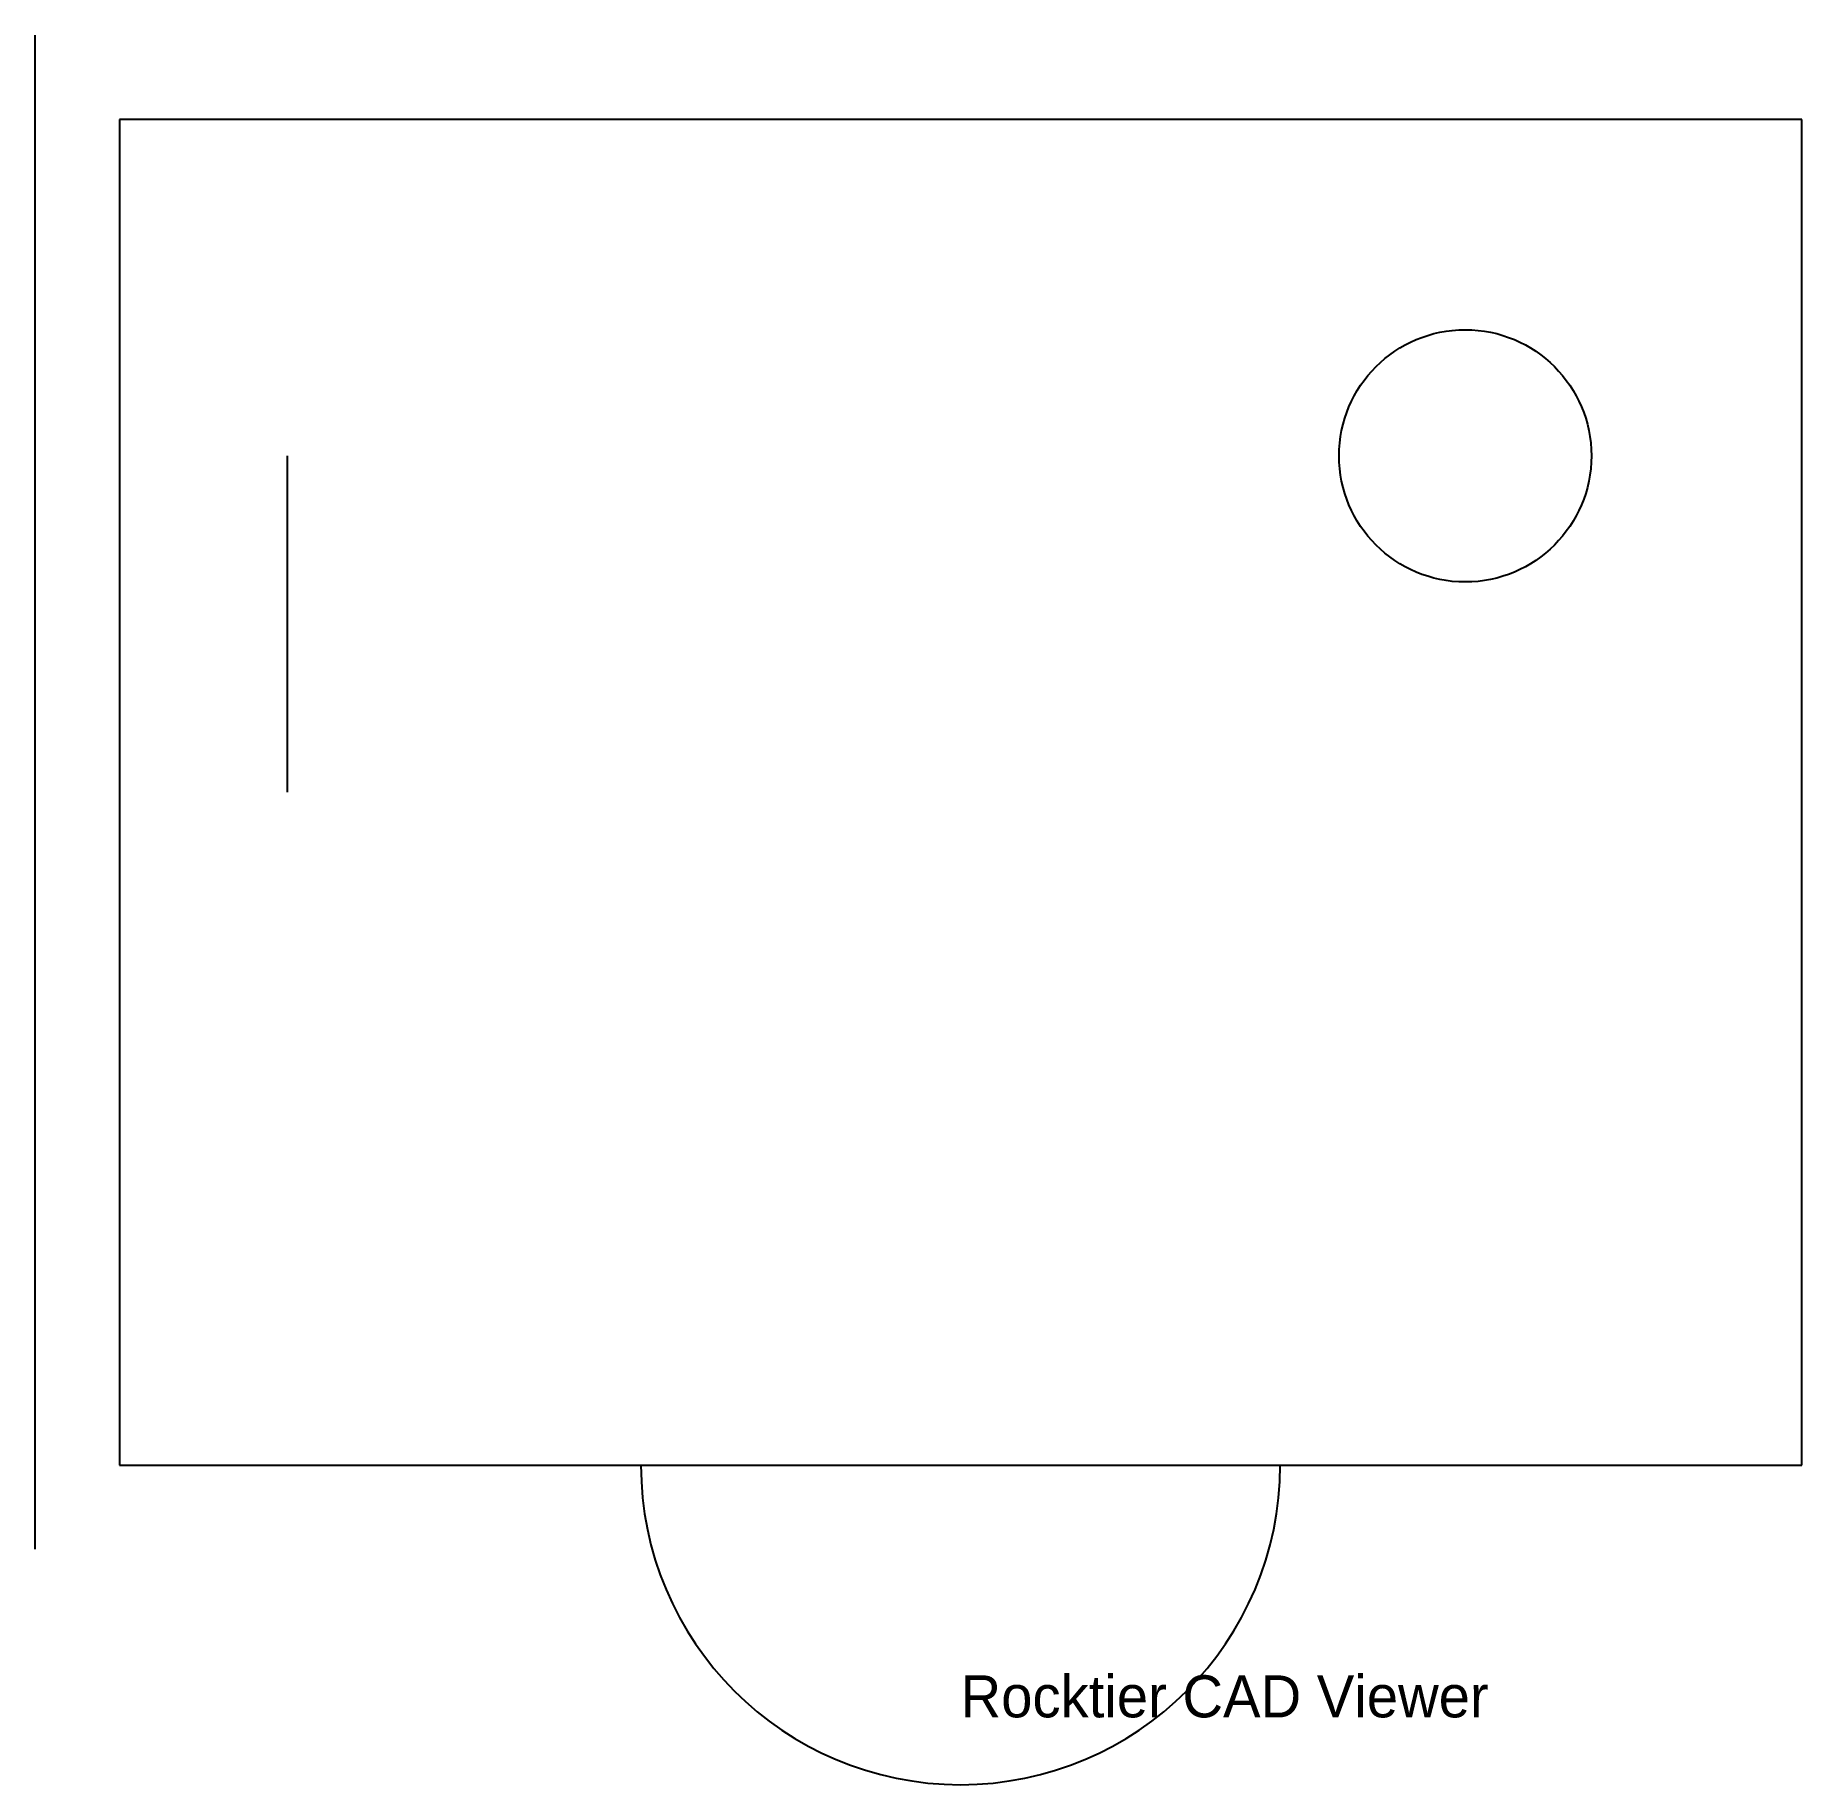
# Model space of a CAD drawing. Extents: x -110 to 100, y -118 to 90.
import ezdxf

# ---------------------------------------------------------------- set-up
doc = ezdxf.new("R2010")
doc.units = 0
for name, color, linetype in [('DIM', 6, 'Continuous'), ('DOOR', 3, 'Continuous'), ('FURN', 2, 'Continuous'), ('WALL', 1, 'Continuous'), ('WINDOW', 4, 'Continuous')]:
    doc.layers.add(name, color=color, linetype=linetype)

msp = doc.modelspace()

# ---------------------------------------------------------------- linework, layer by layer
at = {"layer": 'DIM', "color": 6}
msp.add_line((-110, -90), (-110, 90), dxfattribs=at)
at = {"layer": 'DOOR', "color": 3}
msp.add_line((-38, -80), (38, -80), dxfattribs=at)
msp.add_arc((0, -80), 38, 180, 0, dxfattribs=at)
at = {"layer": 'FURN', "color": 2}
msp.add_circle((60, 40), 15, dxfattribs=at)
at = {"layer": 'WALL', "color": 1}
for p, q in [((100, 80), (-100, 80)), ((-100, 80), (-100, -80)), ((100, -80), (100, 80)), ((-100, -80), (100, -80))]:
    msp.add_line(p, q, dxfattribs=at)
at = {"layer": 'WINDOW', "color": 4}
for p, q in [((-80, 0), (-80, 40)), ((-60, -80), (-20, -80)), ((20, -80), (60, -80))]:
    msp.add_line(p, q, dxfattribs=at)

# ---------------------------------------------------------------- texts
at = {"layer": 'FURN'}
msp.add_text('Rocktier CAD Viewer', height=5, dxfattribs=at).set_placement((0, -110))

doc.saveas('drawing.dxf')
